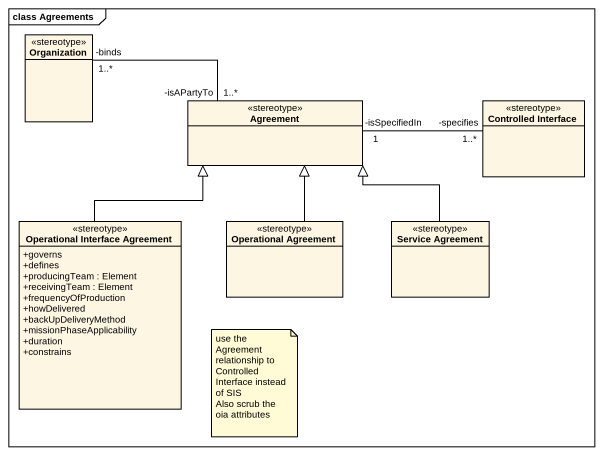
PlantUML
@startuml
mainframe class Agreements
hide circle
hide empty members
skinparam classAttributeIconSize 0
class Organization <<stereotype>>
class Agreement <<stereotype>>
class "Controlled Interface" as Controlled_Interface <<stereotype>>
class "Operational Interface Agreement" as Operational_Interface <<stereotype>> {
  +governs
  +defines
  +producingTeam : Element
  +receivingTeam : Element
  +frequencyOfProduction
  +howDelivered
  +backUpDeliveryMethod
  +missionPhaseApplicability
  +duration
  +constrains
}
class "Operational Agreement" as Operational_Agreement <<stereotype>>
class "Service Agreement" as Service_Agreement <<stereotype>>
Organization "-binds\n1..*" -right- "-isAPartyTo\n1..*" Agreement
Controlled_Interface "-specifies\n1..*" -left- "-isSpecifiedIn\n1" Agreement
Operational_Interface -up-|> Agreement
Operational_Agreement -up-|> Agreement
Service_Agreement -up-|> Agreement
note as N1
  use the Agreement relationship to Controlled Interface instead of SIS
  Also scrub the oia attributes
end note
@enduml
